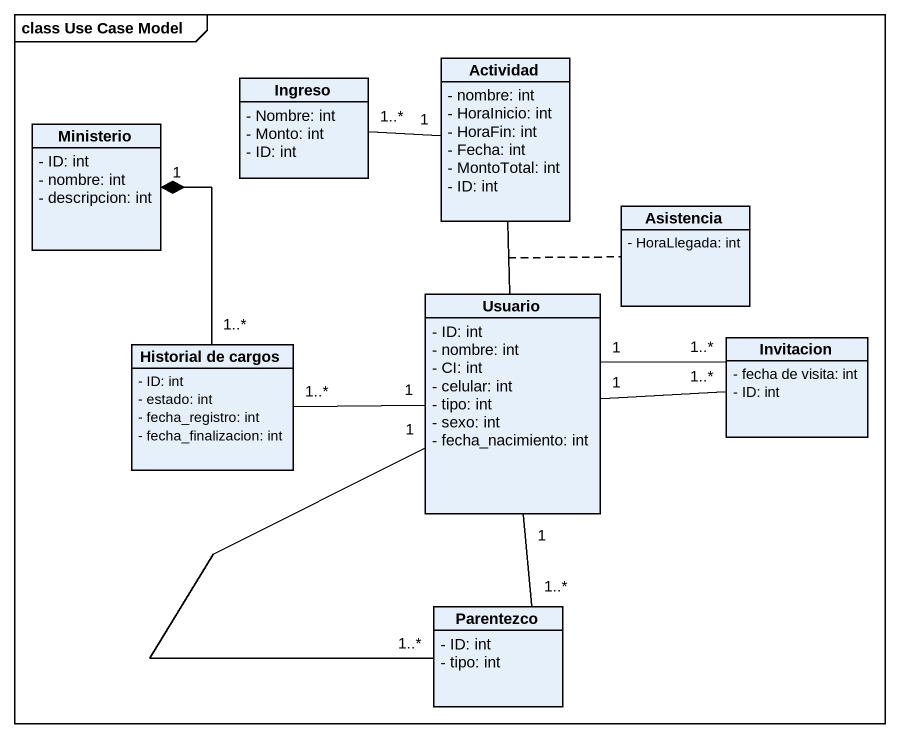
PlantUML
@startuml
mainframe class Use Case Model
hide circle
hide empty members
skinparam classAttributeIconSize 0
class Actividad {
  - nombre: int
  - HoraInicio: int
  - HoraFin: int
  - Fecha: int
  - MontoTotal: int
  - ID: int
}
class Ministerio {
  - ID: int
  - nombre: int
  - descripcion: int
}
class Ingreso {
  - Nombre: int
  - Monto: int
  - ID: int
}
class Asistencia {
  - HoraLlegada: int
}
class Usuario {
  - ID: int
  - nombre: int
  - CI: int
  - celular: int
  - tipo: int
  - sexo: int
  - fecha_nacimiento: int
}
class "Historial de cargos" as Historial_de_cargos {
  - ID: int
  - estado: int
  - fecha_registro: int
  - fecha_finalizacion: int
}
class Invitacion {
  - fecha de visita: int
  - ID: int
}
class Parentezco {
  - ID: int
  - tipo: int
}
Actividad "1" -left- "1..*" Ingreso
Actividad -- Usuario
(Actividad, Usuario) .. Asistencia
Usuario "1" -right- "1..*" Invitacion
Usuario "1" -- "1..*" Parentezco
Historial_de_cargos "1..*" -up-* "1" Ministerio
Historial_de_cargos "1..*" -right- "1" Usuario
Invitacion "1..*" -left- "1" Usuario
Parentezco "1..*" -up- "1" Usuario
@enduml
